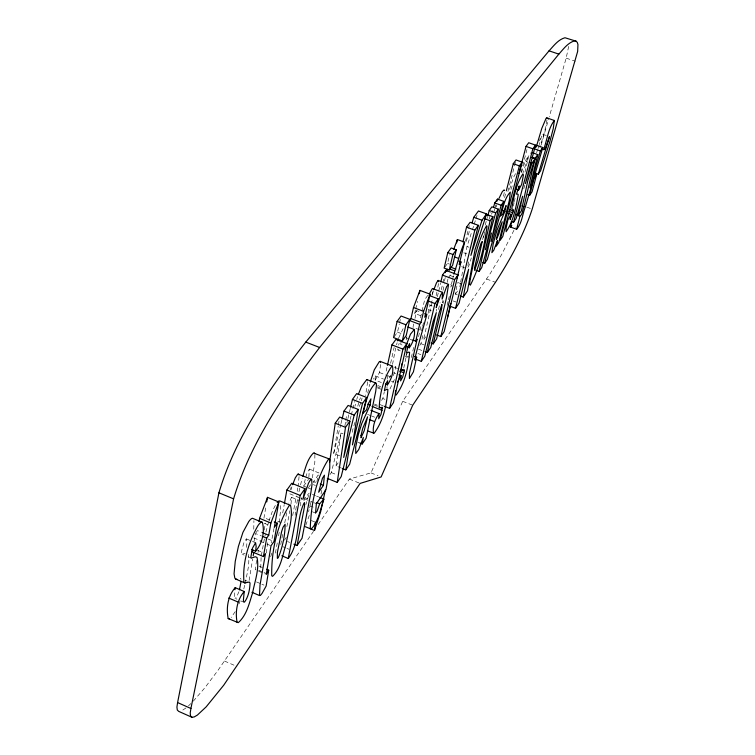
<?xml version="1.0" encoding="UTF-8"?>
<svg xmlns="http://www.w3.org/2000/svg" width="755" height="755" viewBox="0 0 755 755"><rect width="100%" height="100%" fill="white"/><g stroke="black" fill="none" stroke-linecap="round" stroke-linejoin="round"><path stroke-width="0.57" stroke-dasharray="3.77 2.83" d="M397.809 348.876L397.791 349.867L401.396 351.33M234.588 592.807L234.607 597.686L236.976 599.262M299.084 476.603L298.093 485.956M546.318 135.504L542.109 134.041L539.334 144.601M392.553 364.391L395.639 348.074M367.647 381.832L365.543 395.573M300.754 502.245L300.754 506.992M253.774 529.236L253.916 520.733M295.148 515.306L295.46 512.003M386.919 388.089L387.079 386.522M568.666 46.404L566.165 58.135L549.262 116.827M380.558 364.467L379.51 372.517L375.159 380.114L382.313 382.898M246.479 547.403L246.989 542.562L246.375 538.9L244.176 541.788L241.77 550.301L241.6 553.604L244.129 555.142M261.107 557.596L260.683 569.695M295.715 510.087L297.932 496.875M438.476 283.502L437.409 289.797M432.039 295.328L432.577 291.666M375.159 380.114L375.339 375.905L373.47 379.161M341.42 468.128L335.984 465.939L341.043 433.002L343.044 433.804M546.969 120.092L544.921 130.237L539.995 147.404M301.113 499.923L301.481 497.592M344.903 426.037L345.611 421.46M345.79 420.318L346.687 414.589M261.334 555.623L264.694 537.277M267.591 542.741L266.458 552.103L266.779 553.896L267.648 553.406M273.98 528.377L271.215 542.826M308.861 477.066L309.39 469.091L307.332 472.234L305.85 476.83M249.103 580.463L252.642 559.134M339.712 455.831L333.719 453.425L338.202 426.141M338.391 425.008L339.137 420.459M401.037 342.232L400.669 344.45L402.83 345.28M279.076 522.413L280.737 509.493L280.652 503.538M291.005 504.217L291.553 497.328L288.778 503.236M254.048 541.524L255.407 533.464L261.541 536.031M504.255 192.516L503.141 198.291M256.643 560.418L255.313 568.902L255.426 569.874L255.907 569.563M258.012 552.49L258.399 550.225M263.929 518.175L265.92 506.605M264.203 530.029L265.392 523.158M297.187 491.316L297.8 487.862M459.842 286.834L460.456 283.38M460.654 282.228L467.005 246.517L472.017 230.964M432.077 302.453L423.395 340.146L425.697 336.834M312.343 477.83L314.826 462.164L314.873 454.567M275.405 553.113L277.283 542.788M278.538 535.899L279.577 530.161M282.71 512.947L284.163 504.916M290.59 489.599L290.977 487.494M280.747 544.591L282.634 534.304M284.739 522.875L287.06 510.663M286.881 526.612L289.826 510.729M292.657 515.608L296.347 495.931M457.332 294.875L455.359 294.139L457.464 282.993M367.713 393.1L369.639 384.286M361.522 400.763L362.041 398.102M468.506 261.853L467.562 267.78L468.761 266.09L471.309 257.889M316.911 481.699L318.242 474.933L313.165 482.134L316.317 483.417M321.017 494.072L321.941 489.457M436.928 292.043L435.946 296.46M403.736 368.11L406.662 354.548M513.391 206.039L514.108 202.727M514.344 201.623L515.061 198.301M264.911 536.276L265.345 534.295M306.879 487.428L303.67 486.116L305.331 478.868M483.587 237.4L484.814 231.794M489.193 219.129L490.665 212.429M386.173 371.111L387.173 366.552M381.511 400.414L382.823 398.536L384.333 391.713M387.098 379.208L388.098 374.669M390.618 363.297L394.138 347.385M394.214 336.664L397.507 332.134L399.291 324.084M399.546 322.932L400.31 319.478M442.892 300.348L442.373 302.642L445.365 303.765M310.39 504.84L311.079 501.773M406.143 339.929L406.917 336.494M525.008 172.187L528.642 156.087L531.35 152.35M298.961 491.741L300.273 486.022M420.714 315.703L414.721 313.438L415.467 310.145M415.722 309.04L417.468 301.358M413.721 323.942L412.966 327.274L420.648 330.199M414.986 318.384L416.76 310.616L420.752 312.117M411.333 357.502L414.212 345.035M420.488 317.827L421.79 312.164M422.054 311.022L424.669 299.688L428.028 295.054M418.534 336.73L421.375 324.452M421.573 330.86L422.356 327.51M422.621 326.396L423.659 321.923M419.761 345.375L420.931 343.695L423.291 333.578M438.504 309.484L440.099 302.651M437.353 296.743L438.438 292.185M438.702 291.052L440.59 283.078M346.847 422.979L347.649 419.62M347.923 418.496L350.32 408.408M436.173 311.286L436.711 309.022M441.298 289.703L442.647 284.031M442.911 282.889L444.261 277.208M444.818 267.138L447.545 263.391L449.64 254.577M444.393 281.162L445.686 275.754M443.006 290.439L444.591 283.786M243.808 588.928L244.837 584.653M245.092 583.587C246.809 574.064 250.169 564.042 248.206 554.378M447.139 282.455L447.941 279.114M448.206 278L450.027 275.452L450.537 273.301M452.292 280.567L450.726 287.06L451.952 285.324L449.923 284.569M452.556 279.492L453.595 275.169M447.12 305.284L448.196 300.849M448.461 299.744L449.263 296.413M333.719 453.425L340.684 424.81M340.958 423.659L341.798 420.233M354.925 406.36L355.482 404.085M465.495 241.27L469.289 225.66M330.01 474.527L331.351 472.592L341.043 433.002M428.028 313.382L430.256 304.897M265.911 532.048L268.601 522.139M350.15 419.582L351 416.194M351.283 415.061L354.699 401.49M504.576 197.631L506.02 191.978M300.528 484.88L302.217 478.34M507.907 191.525L515.438 162.231M521.054 172.149L526.952 149.518M358.738 402.585L357.738 406.341L359.701 407.115M309.644 507.785L310.163 505.859M491.618 214.278L493.166 208.606M485.201 225.037L487.381 217.213M511.003 189.458L512.503 184.852M396.526 344.875L397.121 342.751M482.568 239.609L484.748 231.794M493.695 212.514L494.638 209.163M494.959 208.05L495.912 204.699M308.625 495.242L305.879 504.661M541.137 145.045L548.932 117.959M523.772 188.778L525.074 184.324M496.177 206.908L496.762 204.935M291.015 489.797L291.921 486.786M509.531 189.411L513.542 177.387L515.948 172.838M356.709 399.499L357.615 396.535M398.631 345.167L399.187 343.327M539.438 141.006L540.25 138.354M303.925 500.801L304.878 497.753L309.229 493.109M466.222 241.43L469.676 230.454M521.469 172.584L525.282 160.739L528.462 156.332L522.988 172.848M308.474 511.72L309.125 509.701M472.375 229.86L473.8 225.415M474.159 224.301L475.593 219.865M475.952 218.752L477.018 215.42M432.351 294.337L433.634 290.392M309.276 515.42L305.671 525.584M268.912 521.063L272.772 510.201L276.547 503.16M270.658 556.709L271.904 552.962M536.588 152.746L537.635 149.641M537.985 148.612L539.032 145.507M239.014 603.858L240.071 600.895M354.963 422.309L352.745 429.699L352.179 433.596L352.34 434.257L352.849 433.832M394.403 379.548L389.731 389.457M238.939 591.722L236.39 597.422L234.984 598.413M398.649 338.014L403.368 328.17M393.421 375.669L395.733 367.543L395.762 366.42L394.639 366.449M359.54 399.99L360.494 397.677M359.248 406.558L361.352 401.651M318.148 524.565L349.357 479.066L370.988 472.885L402.698 401.301L490.41 273.272L501.933 254.039L515.288 227.632M442.968 302.67L443.864 300.792M405.926 355.435L406.907 353.425M431.19 302.16L432.209 300.754M389.25 378.01L390.863 375.188M235.22 611.644L231.162 617.496M193.308 701.159L204.756 687.909L217.742 670.704L313.495 531.341M284.361 540.221L286.258 537.503M335.984 465.939L338.589 462.183M455.359 294.139L458.417 289.75M308.635 487.447L310.588 484.682M303.67 486.116L308.512 479.312M255.926 532.747L257.502 530.586L261.579 532.284M414.721 313.438L416.76 310.616M188.457 705.925L190.883 703.537M185.994 707.935L181.889 710.653M398.149 350.084L398.98 349.574M245.215 553.273L242.091 554.283M566.165 58.135L575.291 61.212M525.282 160.739L527.198 161.41M526.811 207.163L531.114 208.71M467.005 246.517L469.025 247.253M463.796 252.783L466.835 253.907M461.607 266.647L464.618 267.77M447.545 263.391L449.574 264.146M486.579 279.02L495.459 282.313M450.027 275.452L454.048 276.953M457.653 282.455L460.654 283.569M453.132 300.943L456.105 302.057M429.085 304.822L432.134 305.973M428.208 309.578L431.247 310.73M397.507 332.134L401.868 333.795M405.831 337.693L409.068 338.929M410.144 339.344L413.372 340.58M420.931 343.695L424.206 344.95M418.515 349.169L421.809 350.433M417.883 353.5L420.865 354.642M406.313 355.935L409.569 357.19M405.161 356.539L407.332 357.379M394.459 367.308L397.687 368.553M393.544 372.772L395.686 373.602M379.51 372.517L386.635 375.292M387.655 375.688L391.722 377.264M391.401 381.152L393.553 381.992M375.339 375.905L383.549 379.095M377.726 385.531L380.765 386.72M377.226 386.834L380.303 388.032M377.632 387.985L380.699 389.184M402.698 401.301L412.721 405.227M382.823 398.536L384.946 399.367M379.973 404.586L383.181 405.841M374.405 404.067L377.434 405.256M374.395 405.19L377.425 406.379M367.609 414.41L370.63 415.599M371.639 415.996L374.659 417.194M357.927 442.251L360.069 443.109M370.988 472.885L378.076 475.744M349.357 479.066L360.107 483.408M331.351 472.592L337.268 474.989M309.39 469.091L319.054 473.007M313.835 481.473L315.968 482.341M313.344 484.616L315.448 485.474M307.955 487.862L312.23 489.608M312.372 494.393L315.514 495.676M316.562 496.11L318.657 496.96M304.878 497.753L308.049 499.046M304.671 498.895L313.183 502.386M314.25 502.821L316.373 503.689M289.816 493.817L299.933 497.97M300.952 498.385L302.972 499.206M291.553 497.328L300.254 500.895M309.701 505.68L313.853 507.388M312.362 511.758L315.533 513.06M311.258 520.525L315.392 522.224M277.623 521.148L282.983 523.366M266.185 518.581L270.233 520.261M264.146 523.224L269.214 525.329M287.542 541.543L289.665 542.43M268.006 538.995L273.008 541.08M282.663 546.62L285.862 547.951M286.928 548.394L289.052 549.281M253.784 537.909L261.862 541.288M259.965 541.156L265.986 543.676M266.987 544.091L271.007 545.771M246.375 538.9L255.586 542.76M257.398 550.253L262.447 552.367M248.206 556.85L251.264 558.143M258.956 566.071L263.287 567.902M258.578 570.27L262.919 572.111M264.005 572.564L266.185 573.479M258.682 571.252L265.194 573.998M256.492 581.945L260.777 583.757M261.853 584.219L263.995 585.125M245.309 580.35L247.31 581.199M240.949 600.961L243.922 602.235M224.509 661.05L236.9 666.457M240.307 578.226L241.043 579.217"/><path stroke-width="1.13" d="M370.913 410.352L379.019 413.551L378.689 418.78L380.945 414.467L382.474 407.247L379.161 407.851C379.888 393.638 383.351 378.34 391.628 366.515L392.506 366.156C393.742 372.706 391.222 379.548 387.419 384.89L385.38 384.097M398.904 374.848L401.047 375.679L400.622 380.916L402.764 376.83L404.274 370.847L404.312 369.724L401.32 369.959L401.66 363.976M395.563 390.646L395.356 393.931L396.139 395.035C405.067 383.125 408.313 367.053 409.606 352.453L408.917 352.075L406.454 353.198L407.889 346.668L409.625 343.572L409.314 347.772L407.153 346.941M305.275 526.669L314.505 530.482L315.392 522.224M255.605 551.235L256.153 546.394L255.586 542.76L252.425 548.234L250.792 557.464L251.264 558.143L255.294 556.746L256.993 557.407C259.578 569.1 254.794 581.208 252.642 592.684C249.31 603.094 246.772 615.127 238.269 622.667L228.18 618.553C226.056 607.935 227.85 596.006 235.192 587.654L244.224 591.495L243.403 599.97L243.554 601.509L244.507 602.141C248.433 596.724 249.839 589.617 250.018 583.03L249.301 582.039L244.828 582.926L235.73 579.066L234.824 578.094L234.059 573.809L235.258 561.295L238.401 546.441L242.931 532.36L248.782 521.526A14.43 3.445 -66.8 0 1 253.133 518.543L262.381 522.385C264.93 532.181 262.221 543.506 255.605 551.235L251.547 549.527M234.956 589.721L235.192 587.654M241.09 581.369L239.458 589.863M244.224 591.495C236.985 599.895 235.098 611.748 237.089 622.384M508.04 213.325L510.984 214.392L510.153 219.469L513.277 210.938L513.428 209.824L511.777 208.757C513.787 196.828 516.212 184.069 522.913 173.82L523.423 175.009L521.62 184.522L518.6 189.986L516.628 189.288M329.633 462.296L335.229 423.225L339.703 417.053L349.924 421.111L343.714 457.436L354.199 415.099L358.238 409.427L348.112 405.435L344.025 411.069L342.081 419.082M362.221 443.959L363.315 437.438L358.767 449.499L355.765 453.462L355.662 447.319L358.332 434.54L361.862 423.291L370.129 405.105L370.941 398.848L368.383 403.463L366.562 409.823L362.966 413.278C365.873 402.83 367.704 390.977 375.631 382.974L376.283 383.342L376.462 385.267L375.707 391.468L366.118 438.268L362.221 443.959L360.069 443.109M177.595 702.565L176.925 707.076L177.302 710.021L178.699 711.37L191.874 717.25L194.177 716.957L197.385 715.079L206.162 706.869L223.688 685.247L360.107 483.408L381.124 476.962L412.721 405.227L495.459 282.313C510.314 259.39 523.659 235.135 532.19 209.097L577.66 51.415L577.952 44.573L577.301 42.422L576.112 41.185L564.966 37.75C558.115 39.619 553.689 45.895 549.055 50.83L305.775 342.1C270.101 387.674 235.484 436.72 218.931 492.798L177.595 702.565L190.921 708.492L190.213 712.994L190.543 715.929L191.874 717.25M327.33 478.387L337.23 482.398L345.516 427.311L349.924 421.111M342.515 468.572L345.781 469.884L351.056 436.994L341.203 476.575L337.23 482.398M266.534 569.27L268.704 570.185L266.147 586.031L262.07 593.402L260.418 595.412L259.484 595.516L251.925 592.298M358.238 409.427L352.472 444.874L362.523 403.397L366.713 397.507L356.7 393.572L352.453 399.433L350.584 407.285M387.419 384.89L387.655 380.69L385.805 383.965L384.389 390.618L387.089 389.202L387.872 389.495C386.862 404.529 383.314 421.073 374.112 433.294L367.459 430.85M323.423 485.371L324.423 475.178L322.404 478.349L318.657 492.232L323.423 485.371L320.224 484.078M252.68 549.583L252.293 551.886L263.419 556.558L265.477 553.632L260.013 585.087L259.484 595.516M253.218 555.746L253.793 552.367M259.012 521.686L259.578 518.345L267.515 497.347L278.831 501.999L274.282 527.434L277.302 523.187L274.273 521.931M266.723 501.971L267.515 497.347M263.419 556.558L266.657 538.155L268.723 535.257L270.875 523.036L278.831 501.999M379.019 413.551C374.971 419.167 372.451 426.301 373.489 433.247M277.302 523.187L274.008 541.495L271.007 545.771L266.279 574.451L268.704 570.185M284.38 503.774L286.881 490.004L291.751 483.276L304.982 488.674L302.972 499.206L308.502 483.153L310.069 480.435L311.645 479.331L312.004 484.653L310.777 493.157L302.057 538.211L297.083 545.516L293.903 544.195M281.832 555.803L288.259 558.492L300.188 495.45L304.982 488.674M297.083 545.516L304.501 506.614L304.605 502.679L303.991 503.113C295.762 520.676 300.197 542.798 288.259 558.492M460.286 295.979L463.24 297.083L468.638 269.252L463.645 284.692L459.078 303.17L455.558 308.314L449.584 306.068M325.386 490.023L320.648 511.758L314.505 530.482M327.208 481.01L327.661 478.755M190.921 708.492L233.597 498.857C250.311 442.808 284.409 393.497 319.629 347.489L558.842 54.133C563.381 49.188 567.656 42.903 574.395 40.912L576.112 41.185M475.933 270.271L479.104 271.441L490.089 220.753L492.949 216.742L486.437 214.382L485.276 215.977M516.326 214.25L518.506 215.033L522.63 196.253L516.165 218.45L513.504 222.347L511.305 221.555M387.428 365.411L391.939 344.893L395.894 339.429L406.86 343.629L393.449 402.698L389.589 408.361L384.248 406.266M397.102 321.422L393.553 337.57L402.311 340.93L406.228 335.456L409.861 319.365L401.075 316.024L397.102 321.422L405.935 324.782L409.861 319.365M414.486 356.341L416.656 357.172L413.41 371.856L409.418 378.519L409.455 373.234L417.137 339.155L415.769 341.109L412.777 339.958M518.6 189.986L519.242 185.938L516.439 194.195L517.902 194.12L518.241 194.79C515.976 207.351 513.542 221.187 506.133 231.7L506.048 228.538L507.822 220.12L510.984 214.392M482.634 262.457L484.729 263.231L491.458 233.012L481.718 267.629L479.104 271.441M402.311 340.93L405.935 324.782M487.692 216.1L489.24 210.503L491.892 206.842L498.357 209.173L491.118 241.543L501.15 205.256L503.896 201.415L497.488 199.112L494.723 202.935L493.477 207.474M389.589 408.361L402.953 349.131L406.86 343.629M430.076 294.176L423.583 311.343L421.007 322.432L419.638 324.357L409.578 320.535L410.965 318.619L413.476 307.521L419.959 290.382L430.076 294.176L424.716 317.223L426.726 314.382L424.735 313.627M419.214 293.676L419.959 290.382M492.949 216.742L485.38 249.735L495.724 212.853L498.357 209.173M516.873 214.93C522.573 219.384 522.3 209.579 523.989 206.625L535.087 158.361L537.758 154.605L532.417 152.727M415.769 341.109L419.638 324.357M426.726 314.382C427.236 315.382 409.238 373.857 416.656 357.172M447.488 317.695L450.81 303.406M415.316 359.04L421.299 361.343L434.937 303.557L438.249 298.895L429.048 295.441M440.863 281.936L442.477 275.103L445.884 270.394L457.983 274.895L444.148 331.662L440.826 336.56L436.522 334.927M447.791 252.604L444.138 268.082L449.225 269.969L452.613 265.269L456.313 249.848L451.207 247.97L447.791 252.604L452.925 254.492L456.313 249.848M438.249 298.895L436.211 307.502L440.665 294.988L442.572 292.345L442.128 299.112L446.601 286.598L448.564 284.409L446.422 298.036L436.607 338.901L433.2 343.893L431.02 343.053M445.337 272.668L445.884 270.394M425.112 351.698L427.311 352.538L436.305 312.636L433.153 321.366L424.829 356.171L421.299 361.343M446.715 271.423L447.224 269.261M449.225 269.969L452.925 254.492M456.615 242.893L457.407 239.543L464.608 242.185L459.191 264.476L460.994 261.947L458.964 261.202M433.2 343.893L441.684 308.37L441.939 304.444L439.127 312.759L430.775 347.451L427.311 352.538M537.758 154.605L529.802 187.655L540.372 150.953L542.817 147.518L536.456 145.29L533.983 148.716L540.372 150.953M453.859 274.084C457.464 263.599 459.937 252.5 464.608 242.185M462.957 241.893L466.524 227.17L470.101 222.31L478.34 225.311L470.893 255.398L482.001 220.252L486.588 213.929L478.453 210.985L473.81 217.28L472.083 222.772M440.826 336.56L454.633 279.624L457.983 274.895M457.068 278.076L460.994 261.947M455.558 308.314L474.81 230.19L478.34 225.311M504.897 211.4L506.077 205.577L502.594 214.373L500.442 216.09C503.208 208.031 504.265 198.452 510.323 192.081L509.304 200.509L498.762 242.553L496.177 246.338L497.536 240.335L493.817 250.169L491.883 252.661L493.223 243.78L497.054 229.964L504.897 211.4L502.849 210.654M542.817 147.518L525.442 206.625C522.403 213.976 522.092 223.15 516.618 229.265L510.399 227.01L511.796 221.508M366.713 397.507L349.65 464.221L345.781 469.884M506.312 190.855L513.258 163.722L516.024 159.975L522.111 162.127L502.783 236.494L500.046 240.477L519.374 165.892L522.111 162.127M516.618 229.265L519.997 216.062M518.968 173.556L526.027 146.394L528.717 142.733L535.522 145.12L525.376 183.578L531.992 163.108L535.144 158.682L532.284 157.672M513.504 222.347L532.86 148.792L535.522 145.12M527.792 194.743L529.595 195.385L534.191 178.161L536.654 174.641L534.842 173.999M536.654 174.641L532.048 191.808L529.595 195.385M535.191 173.018L538.306 174.122L549.47 136.608L545.346 148.716L543.638 149.632L541.533 148.886M370.243 382.096L374.272 369.856L379.265 361.73L380.152 361.371L392.506 366.156M536.248 147.036L541.788 128.425L546.063 118.375L546.62 117.808L554.359 120.479L553.217 128.727L549.829 141.761L540.589 170.838L538.306 174.122M543.638 149.632C547.064 140.175 548.234 128.218 554.359 120.479M404.973 349.301L405.577 347.168M496.856 201.349L497.488 199.112M503.896 201.415L487.286 259.503L484.729 263.231M323.895 499.102L318.676 515.995A12.448 2.529 -67.5 0 1 313.523 526.367L311.466 528.802L310.267 528.774C310.984 505.133 315.59 479.161 328.585 459.087L329.803 459.587L329.756 468.194L325.971 489.759L316.373 503.689L315.533 513.06L317.128 511.126L319.648 503.802L323.895 499.102L319.705 497.394M302.812 476.273C305.482 468.251 307.238 459.144 313.457 452.991L329.322 458.983M397.734 340.854L398.347 338.967M405.879 346.111L410.475 334.163L414.344 329.482C415.269 335.909 413.06 342.543 409.314 347.772M486.588 213.929L475.074 249.471L467.458 290.911L463.24 297.083M535.144 158.682L527.811 180.709L521.394 210.824L518.506 215.033M292.629 484.691L295.309 477.783L297.838 474.065L311.645 479.331M358.248 394.61L361.466 386.692L366.77 379.52L375.631 382.974M433.955 289.41L436.494 282.814L438.136 280.435L448.225 284.201M453.736 249.254L457.407 239.543M498.942 198.499L502.349 191.6L504.113 189.854L504.387 190.524M429.265 293.997L432.398 288.533L442.572 292.345M397.319 382.304L401.047 375.679M277.161 502.481L278.397 501.131L279.737 500.905L290.515 505.34C293.45 517.902 288.146 531.237 286.136 543.732C282.578 554.689 281.162 568.062 272.583 576.339L271.743 575.829C271.29 552.056 276.566 525.98 289.212 505.586L290.515 505.34M510.399 227.01L511.815 225.641M235.73 579.066L236.994 579.264M228.18 618.553L229.388 618.845M549.055 50.83L558.842 54.133M526.027 146.394L532.86 148.792M531.869 157.219L535.087 158.361M530.076 162.429L531.992 163.108M513.258 163.722L519.374 165.892M521.903 205.87L523.989 206.625M494.723 202.935L501.15 205.256M509.37 209.531L513.277 210.938M508.945 211.343L512.843 212.75M489.24 210.503L495.724 212.853M484.634 218.771L490.089 220.753M473.81 217.28L482.001 220.252M466.524 227.17L474.81 230.19M454.359 256.87L458.474 258.38M450.763 267.223L455.869 269.12M449.527 268.94L454.642 270.837M442.477 275.103L454.633 279.624M427.755 300.849L434.937 303.557M413.476 307.521L423.583 311.343M410.965 318.619L421.007 322.432M407.813 327L414.344 329.482M391.939 344.893L402.953 349.131M401.075 369.61L404.274 370.847M399.631 371.167L403.897 372.819M305.775 342.1L319.629 347.489M379.435 407.171L382.464 408.361M367.93 404.246L370.129 405.105M372.026 406.398L382.096 410.361M352.453 399.433L362.523 403.397M369.403 419.563L374.489 421.564M344.025 411.069L354.199 415.099M335.229 423.225L345.516 427.311M286.881 490.004L300.188 495.45M316.487 502.5L319.648 503.802M218.931 492.798L233.597 498.857M259.578 518.345L270.875 523.036M262.598 532.709L268.723 535.257M262.57 536.456L266.657 538.155M228.727 598.045L237.806 601.933M366.77 379.52L367.44 379.897M438.136 280.435L438.608 281.672M244.828 582.926L243.941 581.963C242.346 562.607 248.518 542.175 258.097 525.395A14.449 3.36 -66.9 0 1 262.381 522.385M314.222 452.896L314.741 453.519M298.508 473.989L298.923 474.838M380.152 361.371L380.529 362.362M546.95 117.912L547.064 118.667M496.412 238.75L496.403 239.486L498.81 234.069L502.217 221.81L498.404 231.039L496.412 238.75M469.695 282.181L469.61 284.154L470.327 285.201C479.68 267.166 484.38 246.328 487.032 226.236L486.531 225.745C476.849 242.742 473.498 263.089 469.695 282.181M277.425 552.245L277.34 558.322L278.189 557.822C282.549 547.318 285.05 535.597 285.126 524.263L283.059 527.216L281.624 531.548L277.425 552.245M474.451 268.336L474.65 270.281L478.019 260.362L482.247 241.524L481.067 243.204L478.443 251.575L474.451 268.336M361.022 435.484L361.022 437.711L364.193 430.746L367.6 416.798L362.721 428.425L361.022 435.484"/></g></svg>
